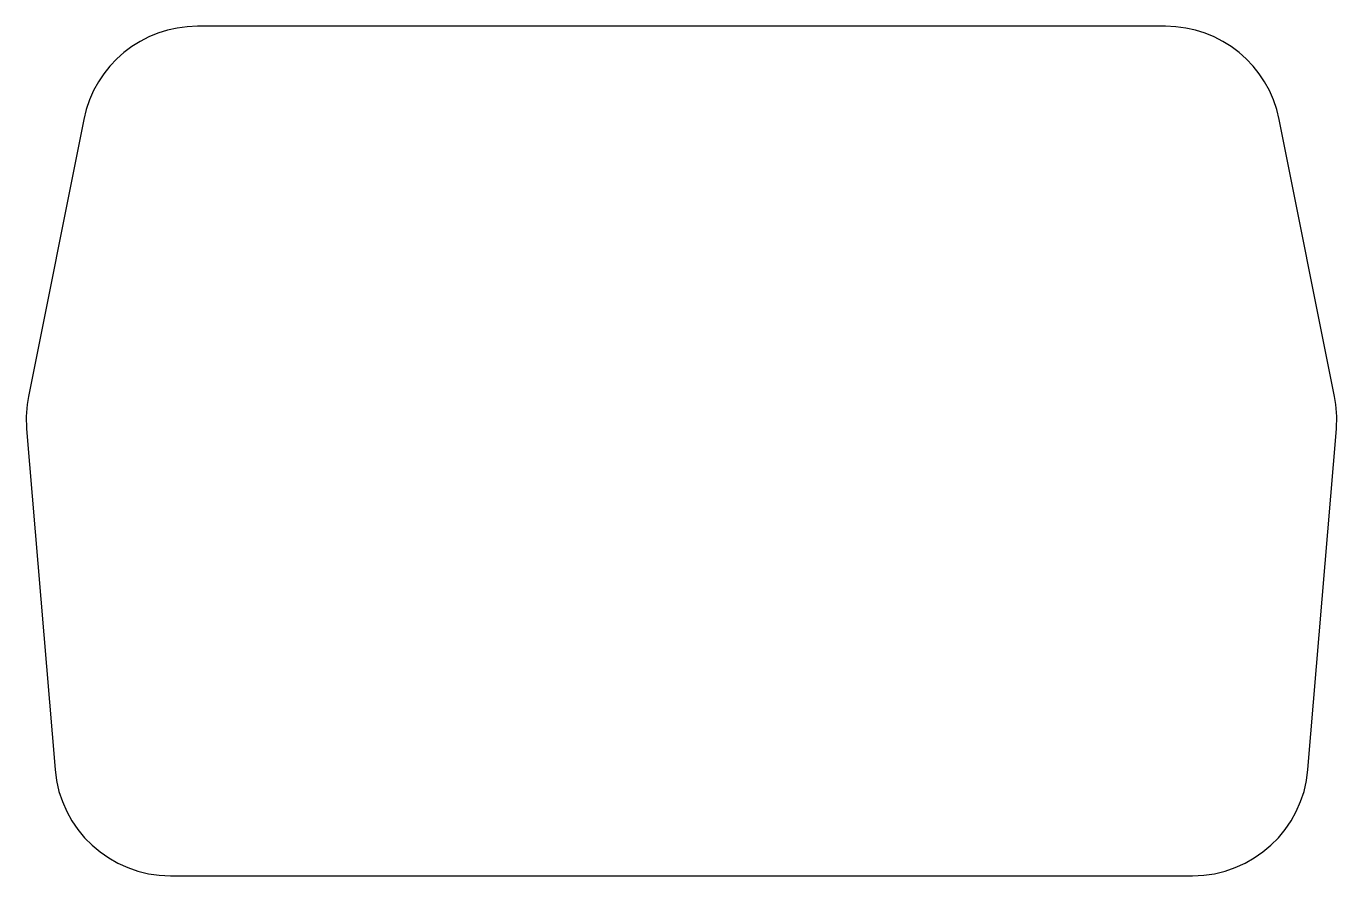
# Model space of a CAD drawing. Header units: metres. Extents: x -298 to 3098, y -400 to 1800.
import ezdxf

# ---------------------------------------------------------------- set-up
doc = ezdxf.new("R2010")
doc.units = ezdxf.units.M

msp = doc.modelspace()

# ---------------------------------------------------------------- linework, layer by layer
at = {"layer": 'PARAMETRIX'}
for p, q in [((2654.0588, 1800), (145.9412, 1800)), ((-148.233, 1558.8348), (-291.6928, 841.5361)), ((3091.6928, 841.5361), (2948.233, 1558.8348)), ((-296.4823, 757.7876), (-222.9239, -124.9136)), ((3022.9239, -124.9136), (3096.4823, 757.7876)), ((76.0399, -400), (2723.9601, -400))]:
    msp.add_line(p, q, dxfattribs=at)
for centre, start, end in [((145.9412, 1500), 90, 168.6901), ((2654.0588, 1500), 11.3099, 90), ((2.4814, 782.7013), 168.6901, 184.7636), ((2797.5186, 782.7013), 355.2364, 11.3099), ((76.0399, -100), 184.7636, 270), ((2723.9601, -100), 270, 355.2364)]:
    msp.add_arc(centre, 300, start, end, dxfattribs=at)

doc.saveas('drawing.dxf')
